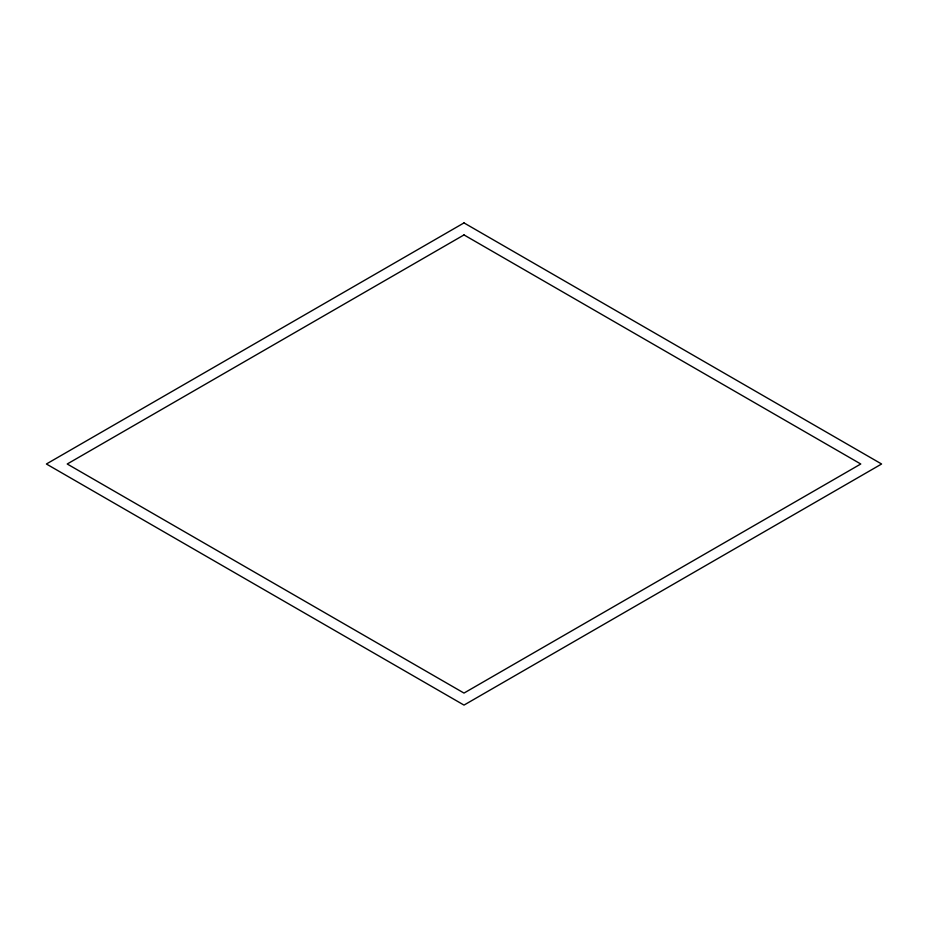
<?xml version="1.0" encoding="UTF-8"?>
<svg xmlns="http://www.w3.org/2000/svg" width="928" height="928" viewBox="0 0 928 928"><rect width="100%" height="100%" fill="white"/><g stroke="black" fill="none" stroke-linecap="round" stroke-linejoin="round"><path stroke-width="1.39" d="M464 222.906L46.4 464L464 705.094L881.6 464L464 222.906M464 234.923L67.222 464L464 693.077L860.778 464L464 234.923"/></g></svg>
